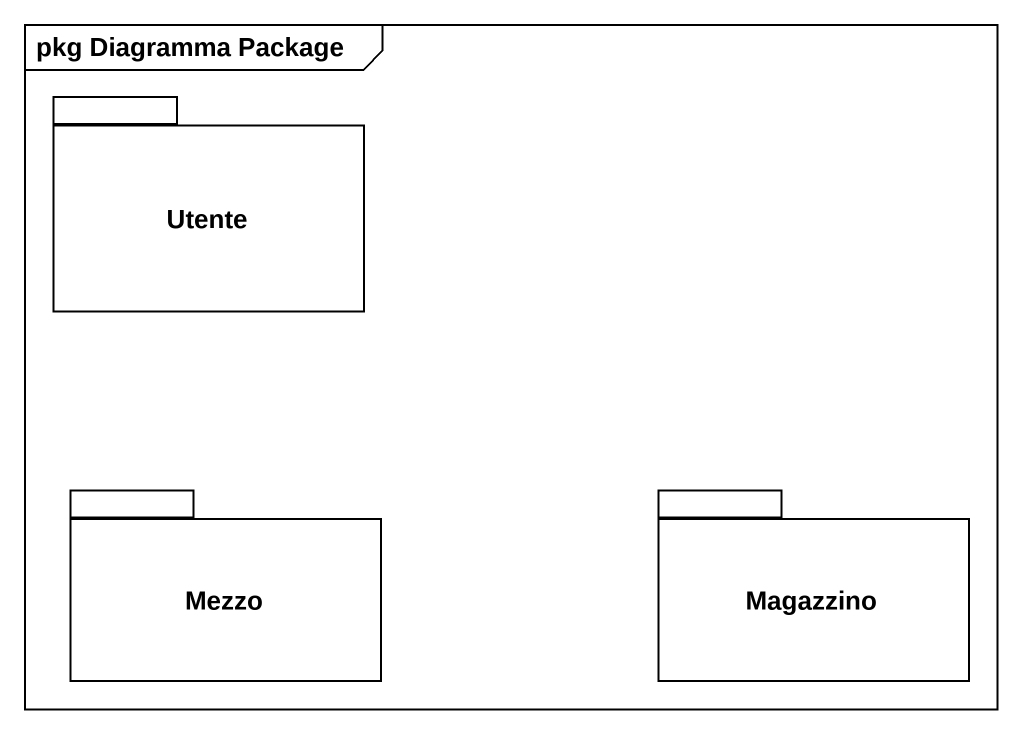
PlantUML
@startuml
mainframe pkg Diagramma Package
package Utente {
}
package Mezzo {
}
package Magazzino {
}
@enduml
